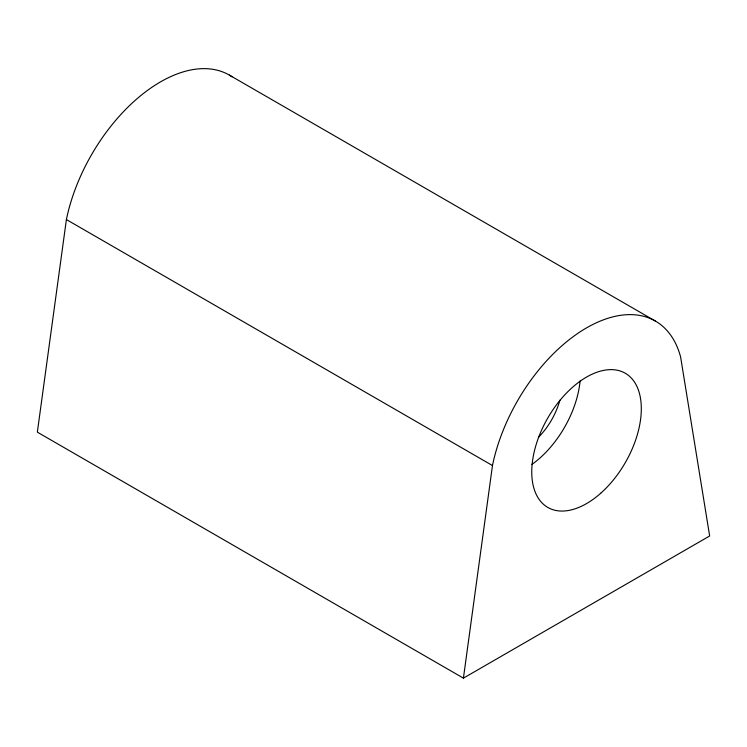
<?xml version="1.0" encoding="UTF-8"?>
<svg xmlns="http://www.w3.org/2000/svg" width="747" height="747" viewBox="0 0 747 747"><rect width="100%" height="100%" fill="white"/><g stroke="black" fill="none" stroke-linecap="round" stroke-linejoin="round"><path stroke-width="1.12" d="M232.102 76.82A137.728 79.518 -60 0 0 137.196 98.595A137.728 79.518 -60 0 0 66.399 219.562L37.35 432.158L463.42 678.145L709.65 535.982L680.601 356.926A137.728 79.518 -60 0 0 586.535 327.886A137.728 79.518 -60 0 0 492.469 465.549L463.42 678.145M229.329 75.083L655.399 321.07M66.399 219.562L492.469 465.549M559.886 400.177A51.646 29.815 -60 0 1 538.419 437.35M580.092 381.007A77.473 44.727 -60 0 1 531.92 464.429M600.709 493.253A77.473 44.727 -60 0 0 625.267 373.248A77.473 44.727 -60 0 0 533.619 454.521A77.473 44.727 -60 0 0 600.709 493.253"/></g></svg>
